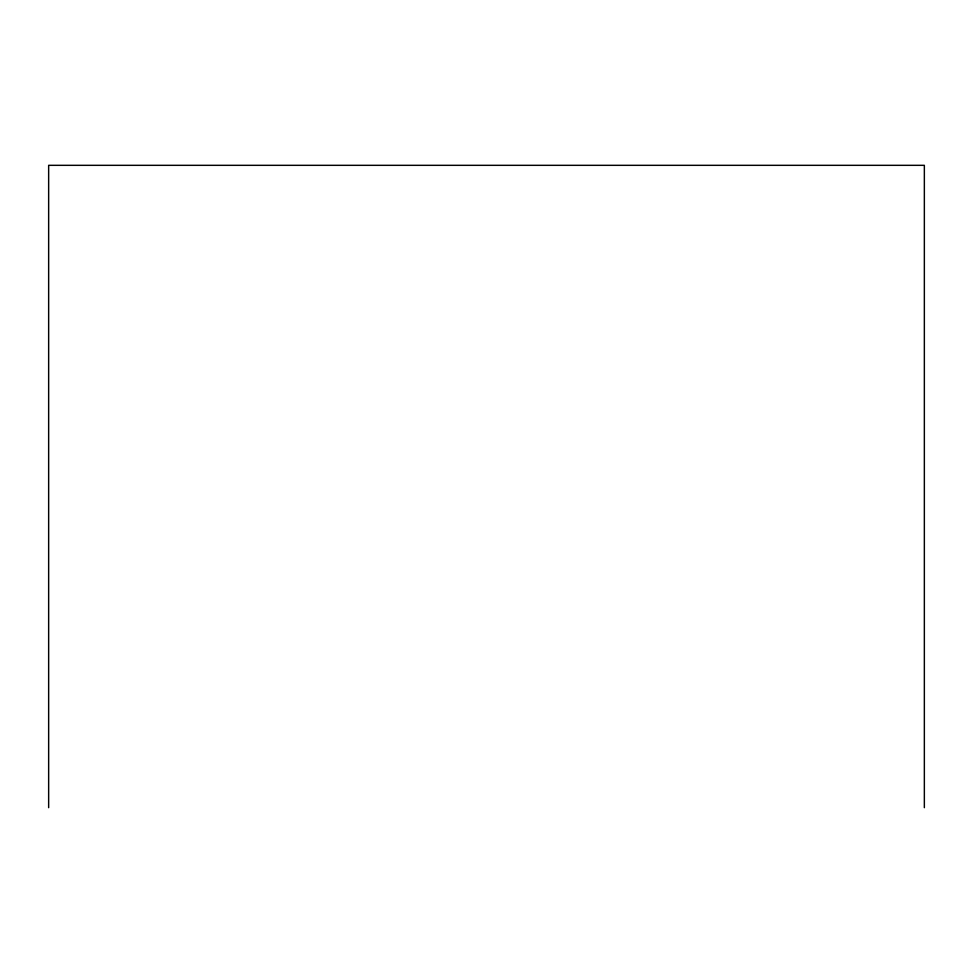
<?xml version="1.0" encoding="UTF-8"?>
<svg xmlns="http://www.w3.org/2000/svg" width="973" height="973" viewBox="0 0 973 973"><rect width="100%" height="100%" fill="white"/><g stroke="black" fill="none" stroke-linecap="round" stroke-linejoin="round"><path stroke-width="1.46" d="M924.35 807.675L924.35 165.325L48.65 165.325L48.65 807.675"/></g></svg>
